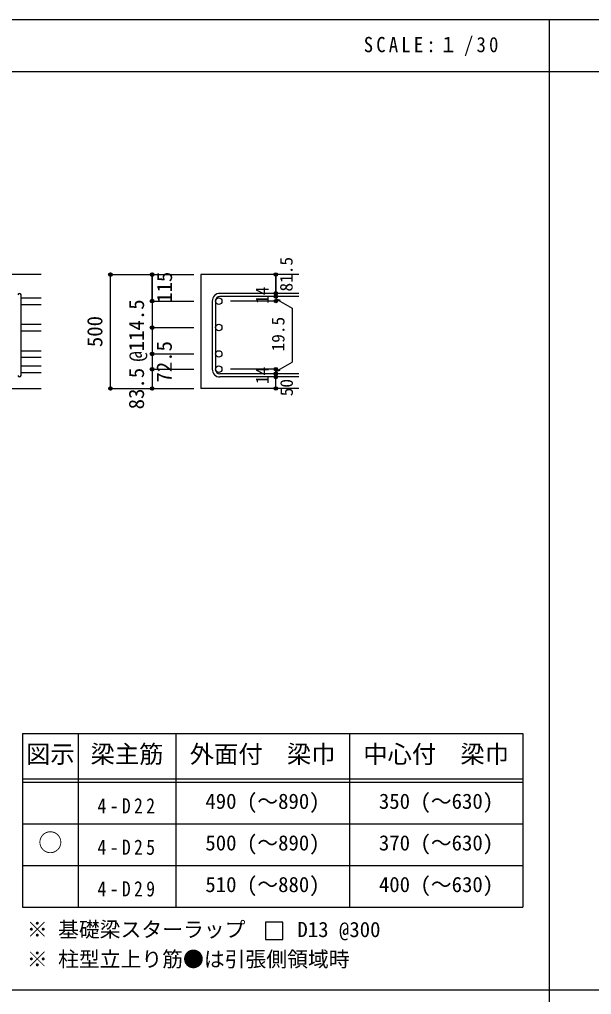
# Model space of a CAD drawing. Units: millimetres at full size, sheet at 1:30, with parts at other scales. Extents: x -5973 to 5954, y -4195 to 4201.
# Drawn here: x -3414 to -942, y -15 to 4201 of the extents above; entities that cross this region are included whole.
import ezdxf
from ezdxf.enums import TextEntityAlignment as Align

# ---------------------------------------------------------------- set-up
doc = ezdxf.new("R2010")
doc.units = ezdxf.units.MM
doc.header["$LTSCALE"] = 30
doc.header["$PDMODE"] = 32
doc.header["$PDSIZE"] = 15
for name, color, linetype in [('0-1_躯体線', 2, 'Continuous'), ('0-5_基礎梁筋', 7, 'Continuous'), ('0-6_スタラップ筋', 7, 'Continuous'), ('0-D_寸法', 4, 'Continuous'), ('6-7_文字', 7, 'Continuous'), ('6-E_枠', 7, 'Continuous'), ('F-0_枠', 6, 'Continuous')]:
    doc.layers.add(name, color=color, linetype=linetype)
doc.styles.add('ＭＳ ゴシック', font='')
doc.styles.get('ＭＳ ゴシック').set_extended_font_data('MS Gothic')

msp = doc.modelspace()

# ---------------------------------------------------------------- linework, layer by layer
at = {"layer": '0-1_躯体線'}
for p, q in [((-3320.8, 3098.3), (-4870.8, 3098.3)), ((-2205.8, 3098.3), (-2630.8, 3098.3)), ((-2630.8, 3098.3), (-2630.8, 2605.3)), ((-3720.8, 2605.3), (-3320.8, 2605.3)), ((-2205.8, 2605.3), (-2630.8, 2605.3))]:
    msp.add_line(p, q, dxfattribs=at)
at = {"layer": '0-5_基礎梁筋'}
for p, q in [((-3406.8, 2997.37), (-3320.8, 2997.37)), ((-3406.8, 2969.37), (-3320.8, 2969.37)), ((-3406.8, 2883.08), (-3320.8, 2883.08)), ((-3406.8, 2855.08), (-3320.8, 2855.08)), ((-3406.8, 2768.8), (-3320.8, 2768.8)), ((-3406.8, 2740.8), (-3320.8, 2740.8)), ((-3406.8, 2702.8), (-3320.8, 2702.8)), ((-3406.8, 2674.8), (-3320.8, 2674.8))]:
    msp.add_line(p, q, dxfattribs=at)
at = {"layer": '0-5_基礎梁筋', "color": 3}
for centre in [(-2552.8, 2983.37), (-2552.8, 2869.08), (-2552.8, 2754.8), (-2552.8, 2688.8)]:
    msp.add_circle(centre, 14, dxfattribs=at)
at = {"layer": '0-6_スタラップ筋'}
for p, q in [((-3406.8, 2662.3), (-3406.8, 3009.87)), ((-2205.8, 3016.87), (-2547.3, 3016.87)), ((-2205.8, 3002.87), (-2547.3, 3002.87)), ((-2580.8, 2983.37), (-2580.8, 2688.8)), ((-2566.8, 2983.37), (-2566.8, 2688.8)), ((-2205.8, 2669.3), (-2547.3, 2669.3)), ((-2205.8, 2655.3), (-2547.3, 2655.3))]:
    msp.add_line(p, q, dxfattribs=at)
for centre, radius, start, end in [((-3413.8, 3009.87), 7, 0, 180), ((-2547.3, 2983.37), 33.5, 90, 180), ((-2547.3, 2983.37), 19.5, 90, 180), ((-3413.8, 2662.3), 7, 180, 0), ((-2547.3, 2688.8), 33.5, 180, 270), ((-2547.3, 2688.8), 19.5, 180, 270)]:
    msp.add_arc(centre, radius, start, end, dxfattribs=at)
at = {"layer": '0-D_寸法'}
for p, q in [((-3020.8, 3098.3), (-2840.8, 3098.3)), ((-3020.8, 3098.3), (-2840.8, 3098.3)), ((-3020.8, 2605.3), (-3020.8, 3098.3)), ((-3020.8, 2605.3), (-3020.8, 3098.3)), ((-2840.8, 2983.37), (-2840.8, 3098.3)), ((-2840.8, 3098.3), (-2660.8, 3098.3)), ((-2840.8, 3098.3), (-2660.8, 3098.3)), ((-2840.8, 3098.3), (-2840.8, 2983.37)), ((-2305.8, 3002.87), (-2305.8, 3016.87)), ((-2305.8, 3002.87), (-2305.8, 2983.37)), ((-2840.8, 2983.37), (-2660.8, 2983.37)), ((-2840.8, 2983.37), (-2660.8, 2983.37)), ((-2840.8, 2983.37), (-2840.8, 2809.3)), ((-2840.8, 2983.37), (-2840.8, 2728.83)), ((-2305.8, 2983.37), (-2501.89, 2983.37)), ((-2305.8, 2993.12), (-2286.48, 2987.94)), ((-2305.8, 2993.12), (-2235.74, 2952.67)), ((-2235.74, 2952.67), (-2235.74, 2719.5)), ((-2840.8, 2869.08), (-2660.8, 2869.08)), ((-2840.8, 2754.8), (-2660.8, 2754.8)), ((-2305.8, 2679.05), (-2235.74, 2719.5)), ((-2840.8, 2688.8), (-2660.8, 2688.8)), ((-2305.8, 2688.8), (-2501.89, 2688.8)), ((-2305.8, 2669.3), (-2305.8, 2688.8)), ((-2305.8, 2679.05), (-2286.48, 2684.23)), ((-2305.8, 2655.3), (-2305.8, 2669.3)), ((-2305.8, 2605.3), (-2305.8, 2655.3)), ((-3020.8, 2605.3), (-2840.8, 2605.3)), ((-2840.8, 2605.3), (-2660.8, 2605.3))]:
    msp.add_line(p, q, dxfattribs=at)
for points in [[(-2305.8, 3098.3), (-2305.8, 3016.87), (-2305.8, 3098.3)], [(-2840.8, 2728.83), (-2840.8, 2688.8), (-2840.8, 2605.3)]]:
    msp.add_lwpolyline(points, dxfattribs=at)
for centre, radius in [((-3020.8, 3098.3), 8), ((-3020.8, 3098.3), 7.2), ((-3020.8, 3098.3), 6.4), ((-3020.8, 3098.3), 5.6), ((-3020.8, 3098.3), 4.8), ((-3020.8, 3098.3), 4), ((-3020.8, 3098.3), 3.2), ((-3020.8, 3098.3), 2.4), ((-3020.8, 3098.3), 1.6), ((-3020.8, 3098.3), 0.8), ((-2840.8, 3098.3), 8), ((-2840.8, 3098.3), 7.2), ((-2840.8, 3098.3), 6.4), ((-2840.8, 3098.3), 5.6), ((-2840.8, 3098.3), 4.8), ((-2840.8, 3098.3), 4), ((-2840.8, 3098.3), 3.2), ((-2840.8, 3098.3), 2.4), ((-2840.8, 3098.3), 1.6), ((-2840.8, 3098.3), 0.8), ((-2305.8, 3098.3), 4), ((-2305.8, 3098.3), 3.6), ((-2305.8, 3098.3), 3.2), ((-2305.8, 3098.3), 2.8), ((-2305.8, 3098.3), 2.4), ((-2305.8, 3098.3), 2), ((-2305.8, 3098.3), 1.6), ((-2305.8, 3098.3), 1.2), ((-2305.8, 3098.3), 0.8), ((-2305.8, 3098.3), 0.4), ((-2305.8, 3016.87), 4), ((-2305.8, 3002.87), 4), ((-2305.8, 3016.87), 3.6), ((-2305.8, 3002.87), 3.6), ((-2305.8, 3016.87), 3.2), ((-2305.8, 3002.87), 3.2), ((-2305.8, 3016.87), 2.8), ((-2305.8, 3002.87), 2.8), ((-2305.8, 3016.87), 2.4), ((-2305.8, 3002.87), 2.4), ((-2305.8, 3016.87), 2), ((-2305.8, 3002.87), 2), ((-2305.8, 3016.87), 1.6), ((-2305.8, 3002.87), 1.6), ((-2305.8, 3016.87), 1.2), ((-2305.8, 3002.87), 1.2), ((-2305.8, 3016.87), 0.8), ((-2305.8, 3002.87), 0.8), ((-2305.8, 3016.87), 0.4), ((-2305.8, 3002.87), 0.4), ((-2840.8, 2983.37), 8), ((-2840.8, 2983.37), 7.2), ((-2840.8, 2983.37), 6.4), ((-2840.8, 2983.37), 5.6), ((-2840.8, 2983.37), 4.8), ((-2840.8, 2983.37), 4), ((-2840.8, 2983.37), 3.2), ((-2840.8, 2983.37), 2.4), ((-2840.8, 2983.37), 1.6), ((-2840.8, 2983.37), 0.8), ((-2305.8, 2983.37), 4), ((-2305.8, 2983.37), 3.6), ((-2305.8, 2983.37), 3.2), ((-2305.8, 2983.37), 2.8), ((-2305.8, 2983.37), 2.4), ((-2305.8, 2983.37), 2), ((-2305.8, 2983.37), 1.6), ((-2305.8, 2983.37), 1.2), ((-2305.8, 2983.37), 0.8), ((-2305.8, 2983.37), 0.4), ((-2840.8, 2869.08), 8), ((-2840.8, 2869.08), 7.2), ((-2840.8, 2869.08), 6.4), ((-2840.8, 2869.08), 5.6), ((-2840.8, 2869.08), 4.8), ((-2840.8, 2869.08), 4), ((-2840.8, 2869.08), 3.2), ((-2840.8, 2869.08), 2.4), ((-2840.8, 2869.08), 1.6), ((-2840.8, 2869.08), 0.8), ((-2840.8, 2754.8), 8), ((-2840.8, 2754.8), 7.2), ((-2840.8, 2754.8), 6.4), ((-2840.8, 2754.8), 5.6), ((-2840.8, 2754.8), 4.8), ((-2840.8, 2754.8), 4), ((-2840.8, 2754.8), 3.2), ((-2840.8, 2754.8), 2.4), ((-2840.8, 2754.8), 1.6), ((-2840.8, 2754.8), 0.8), ((-2840.8, 2688.8), 8), ((-2840.8, 2688.8), 7.2), ((-2840.8, 2688.8), 6.4), ((-2840.8, 2688.8), 5.6), ((-2840.8, 2688.8), 4.8), ((-2840.8, 2688.8), 4), ((-2840.8, 2688.8), 3.2), ((-2840.8, 2688.8), 2.4), ((-2840.8, 2688.8), 1.6), ((-2840.8, 2688.8), 0.8), ((-2305.8, 2688.8), 4), ((-2305.8, 2669.3), 4), ((-2305.8, 2655.3), 4), ((-2305.8, 2688.8), 3.6), ((-2305.8, 2669.3), 3.6), ((-2305.8, 2655.3), 3.6), ((-2305.8, 2688.8), 3.2), ((-2305.8, 2669.3), 3.2), ((-2305.8, 2655.3), 3.2), ((-2305.8, 2688.8), 2.8), ((-2305.8, 2669.3), 2.8), ((-2305.8, 2655.3), 2.8), ((-2305.8, 2688.8), 2.4), ((-2305.8, 2669.3), 2.4), ((-2305.8, 2655.3), 2.4), ((-2305.8, 2688.8), 2), ((-2305.8, 2669.3), 2), ((-2305.8, 2655.3), 2), ((-2305.8, 2688.8), 1.6), ((-2305.8, 2669.3), 1.6), ((-2305.8, 2655.3), 1.6), ((-2305.8, 2688.8), 1.2), ((-2305.8, 2669.3), 1.2), ((-2305.8, 2655.3), 1.2), ((-2305.8, 2688.8), 0.8), ((-2305.8, 2669.3), 0.8), ((-2305.8, 2688.8), 0.4), ((-2305.8, 2669.3), 0.4), ((-2305.8, 2655.3), 0.8), ((-2305.8, 2655.3), 0.4), ((-3020.8, 2605.3), 7.2), ((-3020.8, 2605.3), 6.4), ((-3020.8, 2605.3), 5.6), ((-3020.8, 2605.3), 4.8), ((-3020.8, 2605.3), 4), ((-3020.8, 2605.3), 3.2), ((-3020.8, 2605.3), 2.4), ((-3020.8, 2605.3), 1.6), ((-3020.8, 2605.3), 0.8), ((-2840.8, 2605.3), 7.2), ((-2840.8, 2605.3), 6.4), ((-2840.8, 2605.3), 5.6), ((-2840.8, 2605.3), 4.8), ((-2840.8, 2605.3), 4), ((-2840.8, 2605.3), 3.2), ((-2840.8, 2605.3), 2.4), ((-2840.8, 2605.3), 1.6), ((-2840.8, 2605.3), 0.8), ((-2305.8, 2605.3), 4), ((-2305.8, 2605.3), 3.6), ((-2305.8, 2605.3), 3.2), ((-2305.8, 2605.3), 2.8), ((-2305.8, 2605.3), 2.4), ((-2305.8, 2605.3), 2), ((-2305.8, 2605.3), 1.6), ((-2305.8, 2605.3), 1.2), ((-2305.8, 2605.3), 0.8), ((-2305.8, 2605.3), 0.4)]:
    msp.add_circle(centre, radius, dxfattribs=at)
at = {"layer": '0-D_寸法', "color": 7}
for p in [(-3020.8, 3098.3), (-2840.8, 3098.3), (-2305.8, 3098.3), (-2305.8, 3016.87), (-2305.8, 3002.87), (-2840.8, 2983.37), (-2305.8, 2983.37), (-2840.8, 2869.08), (-2840.8, 2754.8), (-2840.8, 2688.8), (-2305.8, 2688.8), (-2305.8, 2688.8), (-2305.8, 2669.3), (-2305.8, 2655.3), (-3020.8, 2605.3), (-2840.8, 2605.3), (-2305.8, 2605.3)]:
    msp.add_point(p, dxfattribs=at)
at = {"layer": '6-7_文字'}
msp.add_lwpolyline([(-2350.19, 222.9), (-2275.19, 222.9), (-2275.19, 297.9), (-2350.19, 297.9)], close=True, dxfattribs=at)
at = {"layer": '6-E_枠', "color": 3}
for p, q in [((-3400.52, 1112.77), (-3400.52, 362.77)), ((-3400.52, 1112.77), (-1238, 1112.77)), ((-1238, 1112.77), (-1238, 362.77)), ((-3400.52, 362.77), (-1238, 362.77))]:
    msp.add_line(p, q, dxfattribs=at)
at = {"layer": '6-E_枠'}
for p, q in [((-3160.52, 1112.77), (-3160.52, 362.77)), ((-2738, 1112.77), (-2738, 362.77)), ((-1988, 1112.77), (-1988, 362.77)), ((-3400.52, 917.77), (-1238, 917.77)), ((-3400.52, 902.77), (-1238, 902.77)), ((-3400.52, 722.77), (-1238, 722.77)), ((-3400.52, 542.77), (-1238, 542.77))]:
    msp.add_line(p, q, dxfattribs=at)
at = {"layer": 'F-0_枠'}
msp.add_line((-5972.88, 4201.15), (5954.1, 4201.15), dxfattribs=at)
at = {"layer": 'F-0_枠', "color": 2}
for p, q in [((-1124.64, 4201.15), (-1124.64, -4195.24)), ((-5972.88, 3976.15), (3723.6, 3976.15)), ((3723.6, 2.95), (-5972.88, 2.95))]:
    msp.add_line(p, q, dxfattribs=at)

# ---------------------------------------------------------------- texts
at = {"layer": '0-D_寸法', "style": 'ＭＳ ゴシック'}
for s, height, p in [('81.5', 54.99, (-2216.9, 3024.71)), ('115', 65.98, (-2734.7, 2975.75)), ('14', 54.99, (-2321.03, 2971.44)), ('@114.5', 65.98, (-2855.8, 2721.58)), ('500', 65.98, (-3035.8, 2784.3)), ('19.5', 54.99, (-2252.06, 2765.7)), ('72.5', 65.98, (-2735.71, 2631.12)), ('83.5', 65.98, (-2855.8, 2515.3)), ('14', 54.99, (-2321.06, 2624.62)), ('50', 54.99, (-2215.8, 2571.8))]:
    msp.add_text(s, height=height, rotation=90, dxfattribs=at).set_placement(p, align=Align.BOTTOM_LEFT)
at = {"layer": '6-7_文字', "color": 2, "style": 'ＭＳ ゴシック'}
for s, p in [('図示', (-3385.52, 962.77)), ('梁主筋', (-3106.76, 962.77)), ('外面付\u3000梁巾', (-2678, 962.77)), ('中心付\u3000梁巾', (-1928, 962.77)), ('○', (-3333.02, 580.27))]:
    msp.add_text(s, height=76.98, dxfattribs=at).set_placement(p, align=Align.BOTTOM_LEFT)
at = {"layer": '6-7_文字', "style": 'ＭＳ ゴシック'}
for s, p in [('490 (～890)', (-2610.5, 767.77)), ('350 (～630)', (-1860.5, 767.77)), ('500 (～890)', (-2610.5, 587.77)), ('370 (～630)', (-1860.5, 587.77)), ('510 (～880)', (-2610.5, 407.77)), ('400 (～630)', (-1860.5, 407.77)), ('※ 基礎梁スターラップ     D13 @300', (-3381.96, 213.19)), ('※ 柱型立上り筋●は引張側領域時', (-3381.96, 84.68))]:
    msp.add_text(s, height=65.98, dxfattribs=at).set_placement(p, align=Align.BOTTOM_LEFT)
at = {"layer": '6-7_文字', "color": 2, "insert": (-1925.98, 4043.65), "char_height": 65.98, "attachment_point": 7, "style": 'ＭＳ ゴシック'}
msp.add_mtext('\\T1.34;\\W0.9;SCALE:１/30', dxfattribs=at)
at = {"layer": '6-7_文字', "char_height": 65.98, "attachment_point": 7, "style": 'ＭＳ ゴシック'}
for s, insert in [('\\T1.38;\\W0.85;4-D22', (-3076.76, 767.77)), ('\\T1.38;\\W0.85;4-D25', (-3076.76, 587.77)), ('\\T1.38;\\W0.85;4-D29', (-3076.76, 407.77))]:
    msp.add_mtext(s, dxfattribs=dict(at, insert=insert))

doc.saveas('drawing.dxf')
